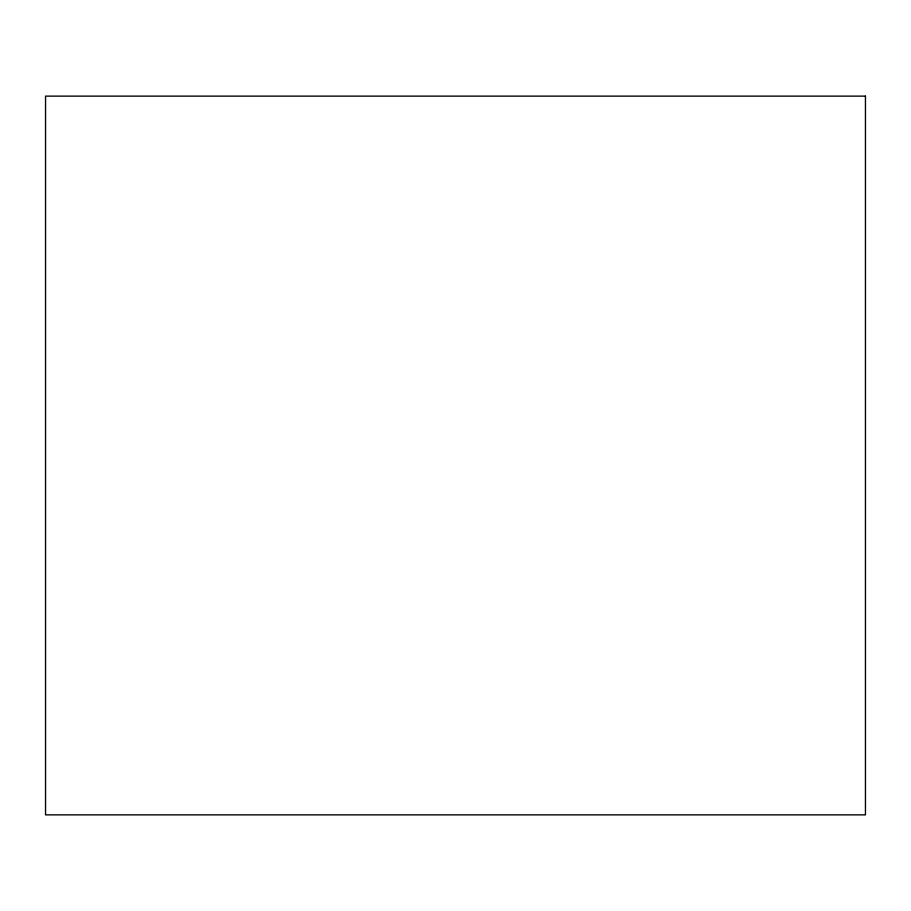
<?xml version="1.0" encoding="UTF-8"?>
<svg xmlns="http://www.w3.org/2000/svg" width="911" height="911" viewBox="0 0 911 911"><rect width="100%" height="100%" fill="white"/><g stroke="black" fill="none" stroke-linecap="round" stroke-linejoin="round"><path stroke-width="1.37" d="M865.45 96.133L45.55 96.133L45.55 814.867L865.45 814.867L865.45 96.133"/></g></svg>
